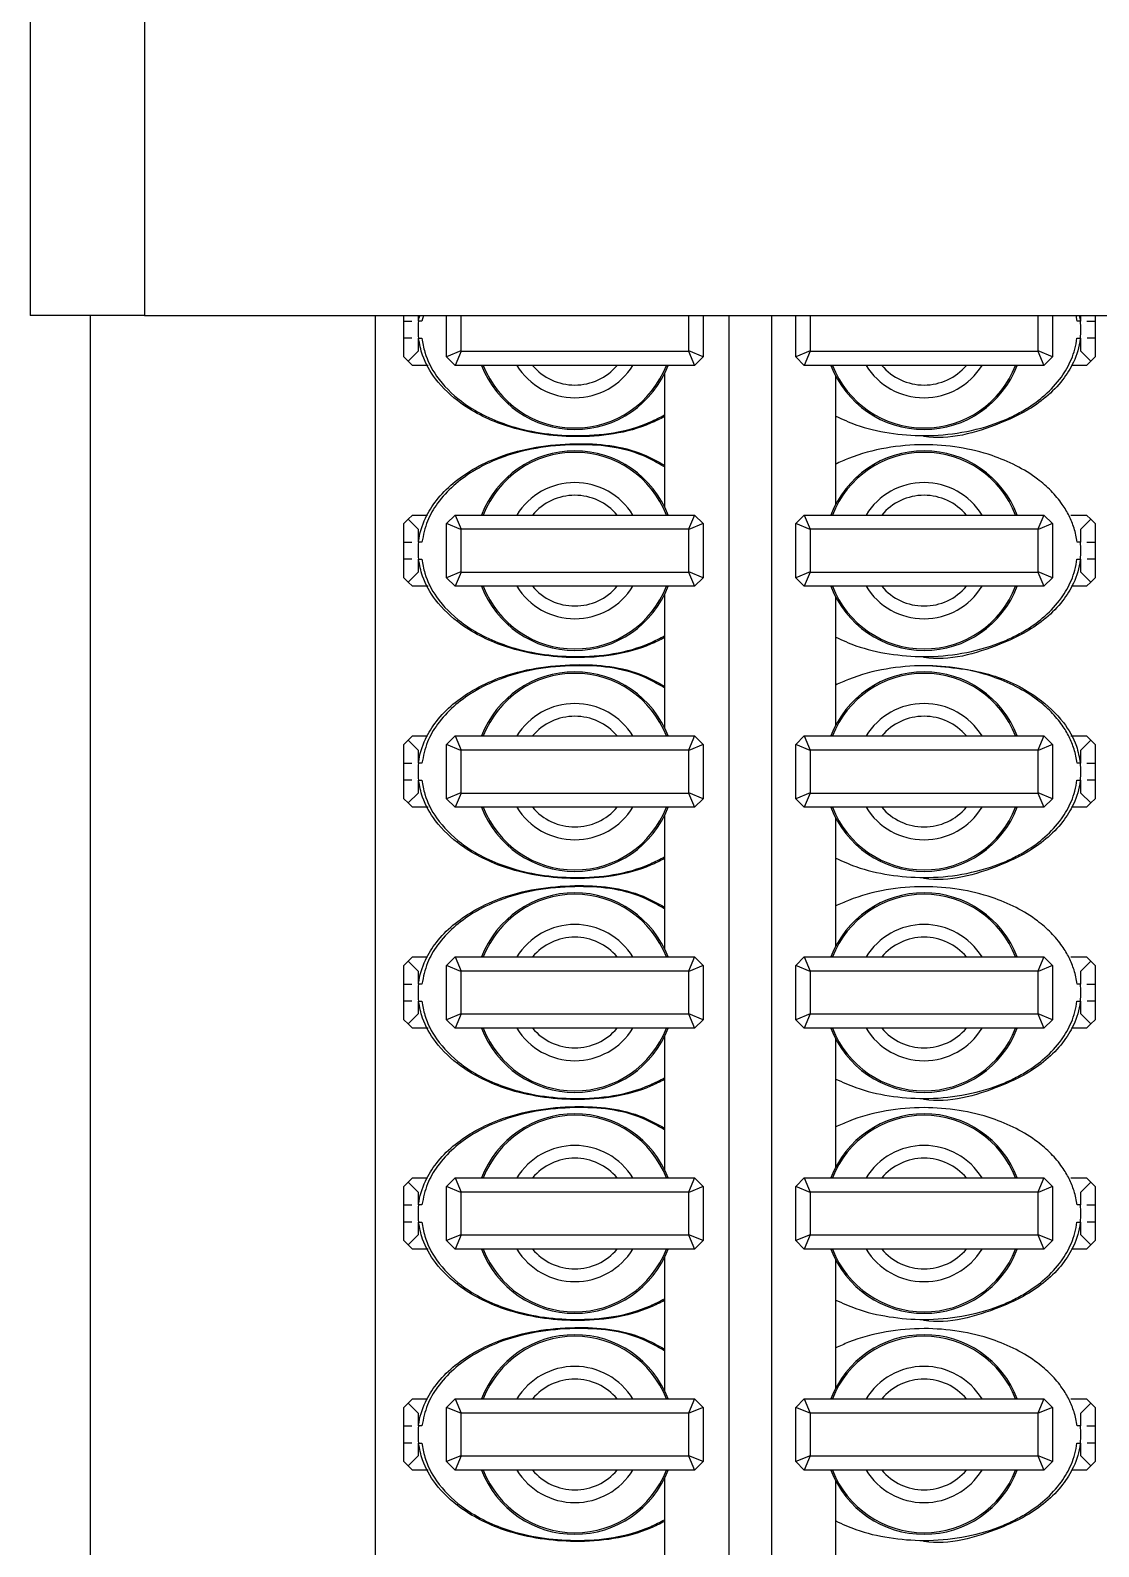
# Model space of a CAD drawing. Header units: millimetres. Extents: x 10 to 584, y 10 to 410.
# Drawn here: x 487.71 to 490.208, y 311.633 to 315.178 of the extents above; entities that cross this region are included whole.
import ezdxf

# ---------------------------------------------------------------- set-up
doc = ezdxf.new("R2010")
doc.units = ezdxf.units.MM

msp = doc.modelspace()

# ---------------------------------------------------------------- linework, layer by layer
at = {"color": 7, "linetype": 'Continuous', "lineweight": 25}
for p, q in [((487.70955, 315.84498), (487.70955, 314.51165)), ((487.97622, 315.84498), (487.97622, 314.51165)), ((487.97622, 314.51165), (487.70955, 314.51165)), ((487.84955, 314.51165), (487.84955, 304.51165)), ((487.97622, 314.51165), (493.24289, 314.51165)), ((488.51622, 314.51165), (488.51622, 304.51165)), ((488.58289, 314.49831), (488.58289, 314.51165)), ((488.62532, 314.49831), (488.6174, 314.49831)), ((488.68289, 314.41498), (488.68289, 314.51165)), ((489.28289, 314.51165), (489.28289, 314.41498)), ((489.34289, 314.51165), (489.34289, 304.51165)), ((489.44289, 314.51165), (489.44289, 304.51165)), ((489.49955, 314.41498), (489.49955, 314.51165)), ((490.09955, 314.51165), (490.09955, 314.41498)), ((490.16505, 314.49831), (490.15721, 314.49831)), ((490.16188, 314.51165), (490.16505, 314.49831)), ((490.19955, 314.51165), (490.19955, 314.49831)), ((488.58289, 314.41498), (488.58289, 314.45831)), ((488.61622, 314.42831), (488.59289, 314.40498)), ((488.61622, 314.45831), (488.61622, 314.42831)), ((488.6174, 314.45831), (488.62523, 314.45831)), ((488.71622, 314.42879), (488.68289, 314.41498)), ((488.71669, 314.42831), (488.70289, 314.39498)), ((488.71622, 314.42879), (488.71669, 314.42831)), ((488.71669, 314.42831), (489.24908, 314.42831)), ((489.24908, 314.42831), (489.24955, 314.42879)), ((489.24908, 314.42831), (489.26289, 314.39498)), ((489.28289, 314.41498), (489.24955, 314.42879)), ((489.53289, 314.42879), (489.49955, 314.41498)), ((489.53336, 314.42831), (489.51955, 314.39498)), ((489.53289, 314.42879), (489.53336, 314.42831)), ((489.53336, 314.42831), (490.06575, 314.42831)), ((490.06575, 314.42831), (490.06622, 314.42879)), ((490.06575, 314.42831), (490.07955, 314.39498)), ((490.09955, 314.41498), (490.06622, 314.42879)), ((490.15712, 314.45831), (490.16505, 314.45831)), ((490.16622, 314.42831), (490.16622, 314.45831)), ((490.18955, 314.40498), (490.16622, 314.42831)), ((490.19955, 314.45831), (490.19955, 314.41498)), ((488.59289, 314.40498), (488.58289, 314.41498)), ((488.60289, 314.39498), (488.59289, 314.40498)), ((488.63986, 314.39498), (488.60289, 314.39498)), ((488.70289, 314.39498), (488.68289, 314.41498)), ((489.26289, 314.39498), (488.70289, 314.39498)), ((489.28289, 314.41498), (489.26289, 314.39498)), ((489.51955, 314.39498), (489.49955, 314.41498)), ((490.07955, 314.39498), (489.51955, 314.39498)), ((490.09955, 314.41498), (490.07955, 314.39498)), ((490.17955, 314.39498), (490.14433, 314.39498)), ((490.18955, 314.40498), (490.17955, 314.39498)), ((490.19955, 314.41498), (490.18955, 314.40498)), ((489.19289, 314.37661), (489.19289, 314.06335)), ((489.59289, 314.06997), (489.59289, 314.36999)), ((488.58289, 314.02498), (488.59289, 314.03498)), ((488.59289, 314.03498), (488.60289, 314.04498)), ((488.59289, 314.03498), (488.61622, 314.01165)), ((488.60289, 314.04498), (488.63811, 314.04498)), ((488.68289, 314.02498), (488.70289, 314.04498)), ((488.70289, 314.04498), (488.71669, 314.01165)), ((488.70289, 314.04498), (489.26289, 314.04498)), ((489.26289, 314.04498), (489.24908, 314.01165)), ((489.26289, 314.04498), (489.28289, 314.02498)), ((489.49955, 314.02498), (489.51955, 314.04498)), ((489.51955, 314.04498), (489.53336, 314.01165)), ((489.51955, 314.04498), (490.07955, 314.04498)), ((490.07955, 314.04498), (490.06575, 314.01165)), ((490.07955, 314.04498), (490.09955, 314.02498)), ((490.14259, 314.04498), (490.17955, 314.04498)), ((490.16622, 314.01165), (490.18955, 314.03498)), ((490.17955, 314.04498), (490.18955, 314.03498)), ((490.18955, 314.03498), (490.19955, 314.02498)), ((488.58289, 313.98165), (488.58289, 314.02498)), ((488.61622, 314.01165), (488.61622, 313.98165)), ((488.71622, 314.01117), (488.68289, 314.02498)), ((488.68289, 313.89831), (488.68289, 314.02498)), ((488.71669, 314.01165), (488.71622, 314.01117)), ((488.71622, 314.01117), (488.71622, 313.91212)), ((489.24908, 314.01165), (488.71669, 314.01165)), ((489.24955, 314.01117), (489.24908, 314.01165)), ((489.28289, 314.02498), (489.24955, 314.01117)), ((489.24955, 313.91212), (489.24955, 314.01117)), ((489.28289, 314.02498), (489.28289, 313.89831)), ((489.53289, 314.01117), (489.49955, 314.02498)), ((489.49955, 313.89831), (489.49955, 314.02498)), ((489.53336, 314.01165), (489.53289, 314.01117)), ((489.53289, 314.01117), (489.53289, 313.91212)), ((490.06575, 314.01165), (489.53336, 314.01165)), ((490.06622, 314.01117), (490.06575, 314.01165)), ((490.09955, 314.02498), (490.06622, 314.01117)), ((490.06622, 313.91212), (490.06622, 314.01117)), ((490.09955, 314.02498), (490.09955, 313.89831)), ((490.16622, 313.98165), (490.16622, 314.01165)), ((490.19955, 314.02498), (490.19955, 313.98165)), ((488.62532, 313.98165), (488.6174, 313.98165)), ((490.16505, 313.98165), (490.15721, 313.98165)), ((488.58289, 313.89831), (488.58289, 313.94165)), ((488.61622, 313.94165), (488.61622, 313.91165)), ((488.6174, 313.94165), (488.62523, 313.94165)), ((490.15712, 313.94165), (490.16505, 313.94165)), ((490.16622, 313.91165), (490.16622, 313.94165)), ((490.19955, 313.94165), (490.19955, 313.89831)), ((488.59289, 313.88831), (488.58289, 313.89831)), ((488.61622, 313.91165), (488.59289, 313.88831)), ((488.71622, 313.91212), (488.68289, 313.89831)), ((488.70289, 313.87831), (488.68289, 313.89831)), ((488.71669, 313.91165), (488.70289, 313.87831)), ((488.71622, 313.91212), (488.71669, 313.91165)), ((488.71669, 313.91165), (489.24908, 313.91165)), ((489.24908, 313.91165), (489.24955, 313.91212)), ((489.24908, 313.91165), (489.26289, 313.87831)), ((489.28289, 313.89831), (489.24955, 313.91212)), ((489.28289, 313.89831), (489.26289, 313.87831)), ((489.53289, 313.91212), (489.49955, 313.89831)), ((489.51955, 313.87831), (489.49955, 313.89831)), ((489.53336, 313.91165), (489.51955, 313.87831)), ((489.53289, 313.91212), (489.53336, 313.91165)), ((489.53336, 313.91165), (490.06575, 313.91165)), ((490.06575, 313.91165), (490.06622, 313.91212)), ((490.06575, 313.91165), (490.07955, 313.87831)), ((490.09955, 313.89831), (490.06622, 313.91212)), ((490.09955, 313.89831), (490.07955, 313.87831)), ((490.18955, 313.88831), (490.16622, 313.91165)), ((490.19955, 313.89831), (490.18955, 313.88831)), ((488.60289, 313.87831), (488.59289, 313.88831)), ((488.63986, 313.87831), (488.60289, 313.87831)), ((489.26289, 313.87831), (488.70289, 313.87831)), ((489.19289, 313.85994), (489.19289, 313.54669)), ((490.07955, 313.87831), (489.51955, 313.87831)), ((490.17955, 313.87831), (490.14433, 313.87831)), ((490.18955, 313.88831), (490.17955, 313.87831)), ((489.59289, 313.5533), (489.59289, 313.85333)), ((488.58289, 313.50831), (488.59289, 313.51831)), ((488.58289, 313.46498), (488.58289, 313.50831)), ((488.59289, 313.51831), (488.60289, 313.52831)), ((488.59289, 313.51831), (488.61622, 313.49498)), ((488.60289, 313.52831), (488.63811, 313.52831)), ((488.68289, 313.50831), (488.70289, 313.52831)), ((488.71622, 313.49451), (488.68289, 313.50831)), ((488.68289, 313.38165), (488.68289, 313.50831)), ((488.70289, 313.52831), (488.71669, 313.49498)), ((488.70289, 313.52831), (489.26289, 313.52831)), ((489.26289, 313.52831), (489.24908, 313.49498)), ((489.28289, 313.50831), (489.24955, 313.49451)), ((489.26289, 313.52831), (489.28289, 313.50831)), ((489.28289, 313.50831), (489.28289, 313.38165)), ((489.49955, 313.50831), (489.51955, 313.52831)), ((489.49955, 313.38165), (489.49955, 313.50831)), ((489.53289, 313.49451), (489.49955, 313.50831)), ((489.51955, 313.52831), (490.07955, 313.52831)), ((489.51955, 313.52831), (489.53336, 313.49498)), ((490.07955, 313.52831), (490.06575, 313.49498)), ((490.09955, 313.50831), (490.06622, 313.49451)), ((490.07955, 313.52831), (490.09955, 313.50831)), ((490.09955, 313.50831), (490.09955, 313.38165)), ((490.14259, 313.52831), (490.17955, 313.52831)), ((490.16622, 313.49498), (490.18955, 313.51831)), ((490.17955, 313.52831), (490.18955, 313.51831)), ((490.18955, 313.51831), (490.19955, 313.50831)), ((490.19955, 313.50831), (490.19955, 313.46498)), ((488.61622, 313.49498), (488.61622, 313.46498)), ((488.71669, 313.49498), (488.71622, 313.49451)), ((488.71622, 313.49451), (488.71622, 313.39545)), ((489.24908, 313.49498), (488.71669, 313.49498)), ((489.24955, 313.49451), (489.24908, 313.49498)), ((489.24955, 313.39545), (489.24955, 313.49451)), ((489.53336, 313.49498), (489.53289, 313.49451)), ((489.53289, 313.49451), (489.53289, 313.39545)), ((490.06575, 313.49498), (489.53336, 313.49498)), ((490.06622, 313.49451), (490.06575, 313.49498)), ((490.06622, 313.39545), (490.06622, 313.49451)), ((490.16622, 313.46498), (490.16622, 313.49498)), ((488.62532, 313.46498), (488.6174, 313.46498)), ((490.16505, 313.46498), (490.15721, 313.46498)), ((488.58289, 313.38165), (488.58289, 313.42498)), ((488.61622, 313.42498), (488.61622, 313.39498)), ((488.6174, 313.42498), (488.62523, 313.42498)), ((490.15712, 313.42498), (490.16505, 313.42498)), ((490.16622, 313.39498), (490.16622, 313.42498)), ((490.19955, 313.42498), (490.19955, 313.38165)), ((488.59289, 313.37165), (488.58289, 313.38165)), ((488.61622, 313.39498), (488.59289, 313.37165)), ((488.60289, 313.36165), (488.59289, 313.37165)), ((488.63986, 313.36165), (488.60289, 313.36165)), ((488.71622, 313.39545), (488.68289, 313.38165)), ((488.70289, 313.36165), (488.68289, 313.38165)), ((488.71669, 313.39498), (488.70289, 313.36165)), ((489.26289, 313.36165), (488.70289, 313.36165)), ((488.71622, 313.39545), (488.71669, 313.39498)), ((488.71669, 313.39498), (489.24908, 313.39498)), ((489.24908, 313.39498), (489.24955, 313.39545)), ((489.24908, 313.39498), (489.26289, 313.36165)), ((489.28289, 313.38165), (489.24955, 313.39545)), ((489.28289, 313.38165), (489.26289, 313.36165)), ((489.53289, 313.39545), (489.49955, 313.38165)), ((489.51955, 313.36165), (489.49955, 313.38165)), ((489.53336, 313.39498), (489.51955, 313.36165)), ((490.07955, 313.36165), (489.51955, 313.36165)), ((489.53289, 313.39545), (489.53336, 313.39498)), ((489.53336, 313.39498), (490.06575, 313.39498)), ((490.06575, 313.39498), (490.06622, 313.39545)), ((490.06575, 313.39498), (490.07955, 313.36165)), ((490.09955, 313.38165), (490.06622, 313.39545)), ((490.09955, 313.38165), (490.07955, 313.36165)), ((490.17955, 313.36165), (490.14433, 313.36165)), ((490.18955, 313.37165), (490.16622, 313.39498)), ((490.18955, 313.37165), (490.17955, 313.36165)), ((490.19955, 313.38165), (490.18955, 313.37165)), ((489.19289, 313.34327), (489.19289, 313.03002)), ((489.59289, 313.03663), (489.59289, 313.33666)), ((488.59289, 313.00165), (488.60289, 313.01165)), ((488.60289, 313.01165), (488.63811, 313.01165)), ((488.68289, 312.99165), (488.70289, 313.01165)), ((488.70289, 313.01165), (488.71669, 312.97831)), ((488.70289, 313.01165), (489.26289, 313.01165)), ((489.26289, 313.01165), (489.24908, 312.97831)), ((489.26289, 313.01165), (489.28289, 312.99165)), ((489.49955, 312.99165), (489.51955, 313.01165)), ((489.51955, 313.01165), (489.53336, 312.97831)), ((489.51955, 313.01165), (490.07955, 313.01165)), ((490.07955, 313.01165), (490.06575, 312.97831)), ((490.07955, 313.01165), (490.09955, 312.99165)), ((490.14259, 313.01165), (490.17955, 313.01165)), ((490.17955, 313.01165), (490.18955, 313.00165)), ((488.58289, 312.99165), (488.59289, 313.00165)), ((488.58289, 312.94831), (488.58289, 312.99165)), ((488.59289, 313.00165), (488.61622, 312.97831)), ((488.61622, 312.97831), (488.61622, 312.94831)), ((488.68289, 312.86498), (488.68289, 312.99165)), ((488.71622, 312.97784), (488.68289, 312.99165)), ((488.71669, 312.97831), (488.71622, 312.97784)), ((488.71622, 312.97784), (488.71622, 312.87879)), ((489.24908, 312.97831), (488.71669, 312.97831)), ((489.24955, 312.97784), (489.24908, 312.97831)), ((489.28289, 312.99165), (489.24955, 312.97784)), ((489.24955, 312.87879), (489.24955, 312.97784)), ((489.28289, 312.99165), (489.28289, 312.86498)), ((489.53289, 312.97784), (489.49955, 312.99165)), ((489.49955, 312.86498), (489.49955, 312.99165)), ((489.53336, 312.97831), (489.53289, 312.97784)), ((489.53289, 312.97784), (489.53289, 312.87879)), ((490.06575, 312.97831), (489.53336, 312.97831)), ((490.06622, 312.97784), (490.06575, 312.97831)), ((490.09955, 312.99165), (490.06622, 312.97784)), ((490.06622, 312.87879), (490.06622, 312.97784)), ((490.09955, 312.99165), (490.09955, 312.86498)), ((490.16622, 312.97831), (490.18955, 313.00165)), ((490.16622, 312.94831), (490.16622, 312.97831)), ((490.18955, 313.00165), (490.19955, 312.99165)), ((490.19955, 312.99165), (490.19955, 312.94831)), ((488.62532, 312.94831), (488.6174, 312.94831)), ((490.16505, 312.94831), (490.15721, 312.94831)), ((488.58289, 312.86498), (488.58289, 312.90831)), ((488.61622, 312.90831), (488.61622, 312.87831)), ((488.6174, 312.90831), (488.62523, 312.90831)), ((490.15712, 312.90831), (490.16505, 312.90831)), ((490.16622, 312.87831), (490.16622, 312.90831)), ((490.19955, 312.90831), (490.19955, 312.86498)), ((488.59289, 312.85498), (488.58289, 312.86498)), ((488.61622, 312.87831), (488.59289, 312.85498)), ((488.71622, 312.87879), (488.68289, 312.86498)), ((488.70289, 312.84498), (488.68289, 312.86498)), ((488.71669, 312.87831), (488.70289, 312.84498)), ((488.71622, 312.87879), (488.71669, 312.87831)), ((488.71669, 312.87831), (489.24908, 312.87831)), ((489.24908, 312.87831), (489.24955, 312.87879)), ((489.24908, 312.87831), (489.26289, 312.84498)), ((489.28289, 312.86498), (489.24955, 312.87879)), ((489.28289, 312.86498), (489.26289, 312.84498)), ((489.53289, 312.87879), (489.49955, 312.86498)), ((489.51955, 312.84498), (489.49955, 312.86498)), ((489.53336, 312.87831), (489.51955, 312.84498)), ((489.53289, 312.87879), (489.53336, 312.87831)), ((489.53336, 312.87831), (490.06575, 312.87831)), ((490.06575, 312.87831), (490.06622, 312.87879)), ((490.06575, 312.87831), (490.07955, 312.84498)), ((490.09955, 312.86498), (490.06622, 312.87879)), ((490.09955, 312.86498), (490.07955, 312.84498)), ((490.18955, 312.85498), (490.16622, 312.87831)), ((490.19955, 312.86498), (490.18955, 312.85498)), ((488.60289, 312.84498), (488.59289, 312.85498)), ((488.63986, 312.84498), (488.60289, 312.84498)), ((489.26289, 312.84498), (488.70289, 312.84498)), ((490.07955, 312.84498), (489.51955, 312.84498)), ((490.17955, 312.84498), (490.14433, 312.84498)), ((490.18955, 312.85498), (490.17955, 312.84498)), ((489.19289, 312.82661), (489.19289, 312.51335)), ((489.59289, 312.51997), (489.59289, 312.81999)), ((488.58289, 312.47498), (488.59289, 312.48498)), ((488.58289, 312.43165), (488.58289, 312.47498)), ((488.59289, 312.48498), (488.60289, 312.49498)), ((488.59289, 312.48498), (488.61622, 312.46165)), ((488.60289, 312.49498), (488.63811, 312.49498)), ((488.68289, 312.47498), (488.70289, 312.49498)), ((488.68289, 312.34831), (488.68289, 312.47498)), ((488.71622, 312.46117), (488.68289, 312.47498)), ((488.70289, 312.49498), (489.26289, 312.49498)), ((488.70289, 312.49498), (488.71669, 312.46165)), ((489.26289, 312.49498), (489.24908, 312.46165)), ((489.28289, 312.47498), (489.24955, 312.46117)), ((489.26289, 312.49498), (489.28289, 312.47498)), ((489.28289, 312.47498), (489.28289, 312.34831)), ((489.49955, 312.47498), (489.51955, 312.49498)), ((489.49955, 312.34831), (489.49955, 312.47498)), ((489.53289, 312.46117), (489.49955, 312.47498)), ((489.51955, 312.49498), (490.07955, 312.49498)), ((489.51955, 312.49498), (489.53336, 312.46165)), ((490.07955, 312.49498), (490.06575, 312.46165)), ((490.09955, 312.47498), (490.06622, 312.46117)), ((490.07955, 312.49498), (490.09955, 312.47498)), ((490.09955, 312.47498), (490.09955, 312.34831)), ((490.14259, 312.49498), (490.17955, 312.49498)), ((490.16622, 312.46165), (490.18955, 312.48498)), ((490.17955, 312.49498), (490.18955, 312.48498)), ((490.18955, 312.48498), (490.19955, 312.47498)), ((490.19955, 312.47498), (490.19955, 312.43165)), ((488.61622, 312.46165), (488.61622, 312.43165)), ((488.71669, 312.46165), (488.71622, 312.46117)), ((488.71622, 312.46117), (488.71622, 312.36212)), ((489.24908, 312.46165), (488.71669, 312.46165)), ((489.24955, 312.46117), (489.24908, 312.46165)), ((489.24955, 312.36212), (489.24955, 312.46117)), ((489.53336, 312.46165), (489.53289, 312.46117)), ((489.53289, 312.46117), (489.53289, 312.36212)), ((490.06575, 312.46165), (489.53336, 312.46165)), ((490.06622, 312.46117), (490.06575, 312.46165)), ((490.06622, 312.36212), (490.06622, 312.46117)), ((490.16622, 312.43165), (490.16622, 312.46165)), ((488.62532, 312.43165), (488.6174, 312.43165)), ((490.16505, 312.43165), (490.15721, 312.43165)), ((488.58289, 312.34831), (488.58289, 312.39165)), ((488.61622, 312.39165), (488.61622, 312.36165)), ((488.6174, 312.39165), (488.62523, 312.39165)), ((490.15712, 312.39165), (490.16505, 312.39165)), ((490.16622, 312.36165), (490.16622, 312.39165)), ((490.19955, 312.39165), (490.19955, 312.34831)), ((488.59289, 312.33831), (488.58289, 312.34831)), ((488.61622, 312.36165), (488.59289, 312.33831)), ((488.60289, 312.32831), (488.59289, 312.33831)), ((488.71622, 312.36212), (488.68289, 312.34831)), ((488.70289, 312.32831), (488.68289, 312.34831)), ((488.71669, 312.36165), (488.70289, 312.32831)), ((488.71622, 312.36212), (488.71669, 312.36165)), ((488.71669, 312.36165), (489.24908, 312.36165)), ((489.24908, 312.36165), (489.24955, 312.36212)), ((489.24908, 312.36165), (489.26289, 312.32831)), ((489.28289, 312.34831), (489.24955, 312.36212)), ((489.28289, 312.34831), (489.26289, 312.32831)), ((489.53289, 312.36212), (489.49955, 312.34831)), ((489.51955, 312.32831), (489.49955, 312.34831)), ((489.53336, 312.36165), (489.51955, 312.32831)), ((489.53289, 312.36212), (489.53336, 312.36165)), ((489.53336, 312.36165), (490.06575, 312.36165)), ((490.06575, 312.36165), (490.06622, 312.36212)), ((490.06575, 312.36165), (490.07955, 312.32831)), ((490.09955, 312.34831), (490.06622, 312.36212)), ((490.09955, 312.34831), (490.07955, 312.32831)), ((490.18955, 312.33831), (490.16622, 312.36165)), ((490.18955, 312.33831), (490.17955, 312.32831)), ((490.19955, 312.34831), (490.18955, 312.33831)), ((488.63986, 312.32831), (488.60289, 312.32831)), ((489.26289, 312.32831), (488.70289, 312.32831)), ((489.19289, 312.30994), (489.19289, 311.99669)), ((490.07955, 312.32831), (489.51955, 312.32831)), ((489.59289, 312.0033), (489.59289, 312.30333)), ((490.17955, 312.32831), (490.14433, 312.32831)), ((488.59289, 311.96831), (488.60289, 311.97831)), ((488.60289, 311.97831), (488.63811, 311.97831)), ((488.68289, 311.95831), (488.70289, 311.97831)), ((488.70289, 311.97831), (488.71669, 311.94498)), ((488.70289, 311.97831), (489.26289, 311.97831)), ((489.26289, 311.97831), (489.24908, 311.94498)), ((489.26289, 311.97831), (489.28289, 311.95831)), ((489.49955, 311.95831), (489.51955, 311.97831)), ((489.51955, 311.97831), (490.07955, 311.97831)), ((489.51955, 311.97831), (489.53336, 311.94498)), ((490.07955, 311.97831), (490.06575, 311.94498)), ((490.07955, 311.97831), (490.09955, 311.95831)), ((490.14259, 311.97831), (490.17955, 311.97831)), ((490.17955, 311.97831), (490.18955, 311.96831)), ((488.58289, 311.95831), (488.59289, 311.96831)), ((488.58289, 311.91498), (488.58289, 311.95831)), ((488.59289, 311.96831), (488.61622, 311.94498)), ((488.61622, 311.94498), (488.61622, 311.91498)), ((488.68289, 311.83165), (488.68289, 311.95831)), ((488.71622, 311.94451), (488.68289, 311.95831)), ((488.71669, 311.94498), (488.71622, 311.94451)), ((488.71622, 311.94451), (488.71622, 311.84545)), ((489.24908, 311.94498), (488.71669, 311.94498)), ((489.24955, 311.94451), (489.24908, 311.94498)), ((489.28289, 311.95831), (489.24955, 311.94451)), ((489.24955, 311.84545), (489.24955, 311.94451)), ((489.28289, 311.95831), (489.28289, 311.83165)), ((489.49955, 311.83165), (489.49955, 311.95831)), ((489.53289, 311.94451), (489.49955, 311.95831)), ((489.53336, 311.94498), (489.53289, 311.94451)), ((489.53289, 311.94451), (489.53289, 311.84545)), ((490.06575, 311.94498), (489.53336, 311.94498)), ((490.06622, 311.94451), (490.06575, 311.94498)), ((490.09955, 311.95831), (490.06622, 311.94451)), ((490.06622, 311.84545), (490.06622, 311.94451)), ((490.09955, 311.95831), (490.09955, 311.83165)), ((490.16622, 311.94498), (490.18955, 311.96831)), ((490.16622, 311.91498), (490.16622, 311.94498)), ((490.18955, 311.96831), (490.19955, 311.95831)), ((490.19955, 311.95831), (490.19955, 311.91498)), ((488.62532, 311.91498), (488.6174, 311.91498)), ((490.16505, 311.91498), (490.15721, 311.91498)), ((488.58289, 311.83165), (488.58289, 311.87498)), ((488.61622, 311.87498), (488.61622, 311.84498)), ((488.6174, 311.87498), (488.62523, 311.87498)), ((490.15712, 311.87498), (490.16505, 311.87498)), ((490.16622, 311.84498), (490.16622, 311.87498)), ((490.19955, 311.87498), (490.19955, 311.83165)), ((488.61622, 311.84498), (488.59289, 311.82165)), ((488.71622, 311.84545), (488.68289, 311.83165)), ((488.71669, 311.84498), (488.70289, 311.81165)), ((488.71622, 311.84545), (488.71669, 311.84498)), ((488.71669, 311.84498), (489.24908, 311.84498)), ((489.24908, 311.84498), (489.24955, 311.84545)), ((489.24908, 311.84498), (489.26289, 311.81165)), ((489.28289, 311.83165), (489.24955, 311.84545)), ((489.53289, 311.84545), (489.49955, 311.83165)), ((489.53336, 311.84498), (489.51955, 311.81165)), ((489.53289, 311.84545), (489.53336, 311.84498)), ((489.53336, 311.84498), (490.06575, 311.84498)), ((490.06575, 311.84498), (490.06622, 311.84545)), ((490.06575, 311.84498), (490.07955, 311.81165)), ((490.09955, 311.83165), (490.06622, 311.84545)), ((490.18955, 311.82165), (490.16622, 311.84498)), ((488.59289, 311.82165), (488.58289, 311.83165)), ((488.60289, 311.81165), (488.59289, 311.82165)), ((488.63986, 311.81165), (488.60289, 311.81165)), ((488.70289, 311.81165), (488.68289, 311.83165)), ((489.26289, 311.81165), (488.70289, 311.81165)), ((489.28289, 311.83165), (489.26289, 311.81165)), ((489.51955, 311.81165), (489.49955, 311.83165)), ((490.07955, 311.81165), (489.51955, 311.81165)), ((490.09955, 311.83165), (490.07955, 311.81165)), ((490.17955, 311.81165), (490.14433, 311.81165)), ((490.18955, 311.82165), (490.17955, 311.81165)), ((490.19955, 311.83165), (490.18955, 311.82165)), ((489.19289, 311.79327), (489.19289, 311.48002)), ((489.59289, 311.48663), (489.59289, 311.78666))]:
    msp.add_line(p, q, dxfattribs=at)
at = {"color": 59, "linetype": 'Continuous', "lineweight": 25}
for p, q in [((488.61622, 314.51165), (488.61622, 314.49831)), ((488.62887, 314.51165), (488.62532, 314.49831)), ((488.71622, 314.51165), (488.71622, 314.42879)), ((489.24955, 314.42879), (489.24955, 314.51165)), ((489.53289, 314.51165), (489.53289, 314.42879)), ((490.06622, 314.42879), (490.06622, 314.51165)), ((490.15721, 314.49831), (490.15504, 314.51165)), ((490.16622, 314.49831), (490.16622, 314.51165))]:
    msp.add_line(p, q, dxfattribs=at)
at = {"color": 7, "linetype": 'Continuous', "lineweight": 25}
for centre, start, end in [((488.98289, 314.47831), 200.92483, 339.07517), ((489.79955, 314.47831), 200.92483, 339.07517), ((488.98289, 313.96165), 20.92483, 159.07517), ((489.79955, 313.96165), 20.92483, 159.07517), ((488.98289, 313.96165), 200.92483, 339.07517), ((489.79955, 313.96165), 200.92483, 339.07517), ((488.98289, 313.44498), 20.92483, 159.07517), ((489.79955, 313.44498), 20.92483, 159.07517), ((488.98289, 313.44498), 200.92483, 339.07517), ((489.79955, 313.44498), 200.92483, 339.07517), ((488.98289, 312.92831), 20.92483, 159.07517), ((489.79955, 312.92831), 20.92483, 159.07517), ((488.98289, 312.92831), 200.92483, 339.07517), ((489.79955, 312.92831), 200.92483, 339.07517), ((488.98289, 312.41165), 20.92483, 159.07517), ((489.79955, 312.41165), 20.92483, 159.07517), ((488.98289, 312.41165), 200.92483, 339.07517), ((489.79955, 312.41165), 200.92483, 339.07517), ((488.98289, 311.89498), 20.92483, 159.07517), ((489.79955, 311.89498), 20.92483, 159.07517), ((488.98289, 311.89498), 200.92483, 339.07517), ((489.79955, 311.89498), 200.92483, 339.07517)]:
    msp.add_arc(centre, 0.23333, start, end, dxfattribs=at)
at = {"color": 59, "linetype": 'Continuous', "lineweight": 25}
for centre, radius, start, end in [((488.98289, 314.47831), 0.22981, 201.26068, 338.73932), ((488.98289, 314.47831), 0.15921, 211.5611, 328.4389), ((488.98289, 314.47831), 0.1294, 220.09101, 319.90899), ((489.79955, 314.47831), 0.22981, 201.26068, 338.73932), ((489.79955, 314.47831), 0.15921, 211.5611, 328.4389), ((489.79955, 314.47831), 0.1294, 220.09101, 319.90899), ((488.98289, 313.96165), 0.22981, 21.26068, 158.73932), ((489.79955, 313.96165), 0.22981, 21.26068, 158.73932), ((488.98289, 313.96165), 0.15921, 31.5611, 148.4389), ((489.79955, 313.96165), 0.15921, 31.5611, 148.4389), ((488.98289, 313.96165), 0.1294, 40.09101, 139.90899), ((489.79955, 313.96165), 0.1294, 40.09101, 139.90899), ((488.98289, 313.96165), 0.22981, 201.26068, 338.73932), ((488.98289, 313.96165), 0.15921, 211.5611, 328.4389), ((488.98289, 313.96165), 0.1294, 220.09101, 319.90899), ((489.79955, 313.96165), 0.22981, 201.26068, 338.73932), ((489.79955, 313.96165), 0.15921, 211.5611, 328.4389), ((489.79955, 313.96165), 0.1294, 220.09101, 319.90899), ((488.98289, 313.44498), 0.22981, 21.26068, 158.73932), ((489.79955, 313.44498), 0.22981, 21.26068, 158.73932), ((488.98289, 313.44498), 0.15921, 31.5611, 148.4389), ((488.98289, 313.44498), 0.1294, 40.09101, 139.90899), ((489.79955, 313.44498), 0.15921, 31.5611, 148.4389), ((489.79955, 313.44498), 0.1294, 40.09101, 139.90899), ((488.98289, 313.44498), 0.22981, 201.26068, 338.73932), ((488.98289, 313.44498), 0.15921, 211.5611, 328.4389), ((488.98289, 313.44498), 0.1294, 220.09101, 319.90899), ((489.79955, 313.44498), 0.22981, 201.26068, 338.73932), ((489.79955, 313.44498), 0.15921, 211.5611, 328.4389), ((489.79955, 313.44498), 0.1294, 220.09101, 319.90899), ((488.98289, 312.92831), 0.22981, 21.26068, 158.73932), ((489.79955, 312.92831), 0.22981, 21.26068, 158.73932), ((488.98289, 312.92831), 0.15921, 31.5611, 148.4389), ((489.79955, 312.92831), 0.15921, 31.5611, 148.4389), ((488.98289, 312.92831), 0.1294, 40.09101, 139.90899), ((489.79955, 312.92831), 0.1294, 40.09101, 139.90899), ((488.98289, 312.92831), 0.22981, 201.26068, 338.73932), ((488.98289, 312.92831), 0.15921, 211.5611, 328.4389), ((488.98289, 312.92831), 0.1294, 220.09101, 319.90899), ((489.79955, 312.92831), 0.22981, 201.26068, 338.73932), ((489.79955, 312.92831), 0.15921, 211.5611, 328.4389), ((489.79955, 312.92831), 0.1294, 220.09101, 319.90899), ((488.98289, 312.41165), 0.22981, 21.26068, 158.73932), ((489.79955, 312.41165), 0.22981, 21.26068, 158.73932), ((488.98289, 312.41165), 0.15921, 31.5611, 148.4389), ((489.79955, 312.41165), 0.15921, 31.5611, 148.4389), ((488.98289, 312.41165), 0.1294, 40.09101, 139.90899), ((489.79955, 312.41165), 0.1294, 40.09101, 139.90899), ((488.98289, 312.41165), 0.22981, 201.26068, 338.73932), ((488.98289, 312.41165), 0.15921, 211.5611, 328.4389), ((488.98289, 312.41165), 0.1294, 220.09101, 319.90899), ((489.79955, 312.41165), 0.22981, 201.26068, 338.73932), ((489.79955, 312.41165), 0.15921, 211.5611, 328.4389), ((489.79955, 312.41165), 0.1294, 220.09101, 319.90899), ((488.98289, 311.89498), 0.22981, 21.26068, 158.73932), ((489.79955, 311.89498), 0.22981, 21.26068, 158.73932), ((488.98289, 311.89498), 0.15921, 31.5611, 148.4389), ((489.79955, 311.89498), 0.15921, 31.5611, 148.4389), ((488.98289, 311.89498), 0.1294, 40.09101, 139.90899), ((489.79955, 311.89498), 0.1294, 40.09101, 139.90899), ((488.98289, 311.89498), 0.22981, 201.26068, 338.73932), ((488.98289, 311.89498), 0.15921, 211.5611, 328.4389), ((488.98289, 311.89498), 0.1294, 220.09101, 319.90899), ((489.79955, 311.89498), 0.22981, 201.26068, 338.73932), ((489.79955, 311.89498), 0.15921, 211.5611, 328.4389), ((489.79955, 311.89498), 0.1294, 220.09101, 319.90899)]:
    msp.add_arc(centre, radius, start, end, dxfattribs=at)
at = {"color": 7, "linetype": 'Continuous', "lineweight": 25}
for centre, start_param, end_param in [((488.98289, 314.47831), 6.2030997, 6.3632709), ((489.79955, 314.47831), 3.0615071, 3.2216782), ((488.98289, 313.96165), 6.2030997, 6.3632709), ((489.79955, 313.96165), 3.0615071, 3.2216782), ((488.98289, 313.44498), 6.2030997, 6.3632709), ((489.79955, 313.44498), 3.0615071, 3.2216782), ((488.98289, 312.92831), 6.2030997, 6.3632709), ((489.79955, 312.92831), 3.0615071, 3.2216782), ((488.98289, 312.41165), 6.2030997, 6.3632709), ((489.79955, 312.41165), 3.0615071, 3.2216782), ((488.98289, 311.89498), 6.2030997, 6.3632709), ((489.79955, 311.89498), 3.0615071, 3.2216782)]:
    msp.add_ellipse(centre, major_axis=(-0.36667, 0), ratio=0.6818182, start_param=start_param, end_param=end_param, dxfattribs=at)
for points in [[(488.58289, 314.45831), (488.58289, 314.46498), (488.58289, 314.47831), (488.58289, 314.49165), (488.58289, 314.49831)], [(490.19955, 314.49831), (490.19955, 314.49165), (490.19955, 314.47831), (490.19955, 314.46498), (490.19955, 314.45831)], [(488.58289, 313.94165), (488.58289, 313.94831), (488.58289, 313.96165), (488.58289, 313.97498), (488.58289, 313.98165)], [(490.19955, 313.98165), (490.19955, 313.97498), (490.19955, 313.96165), (490.19955, 313.94831), (490.19955, 313.94165)], [(488.58289, 313.42498), (488.58289, 313.43165), (488.58289, 313.44498), (488.58289, 313.45831), (488.58289, 313.46498)], [(490.19955, 313.46498), (490.19955, 313.45831), (490.19955, 313.44498), (490.19955, 313.43165), (490.19955, 313.42498)], [(488.58289, 312.90831), (488.58289, 312.91498), (488.58289, 312.92831), (488.58289, 312.94165), (488.58289, 312.94831)], [(490.19955, 312.94831), (490.19955, 312.94165), (490.19955, 312.92831), (490.19955, 312.91498), (490.19955, 312.90831)], [(488.58289, 312.39165), (488.58289, 312.39831), (488.58289, 312.41165), (488.58289, 312.42498), (488.58289, 312.43165)], [(490.19955, 312.43165), (490.19955, 312.42498), (490.19955, 312.41165), (490.19955, 312.39831), (490.19955, 312.39165)], [(488.58289, 311.87498), (488.58289, 311.88165), (488.58289, 311.89498), (488.58289, 311.90831), (488.58289, 311.91498)], [(490.19955, 311.91498), (490.19955, 311.90831), (490.19955, 311.89498), (490.19955, 311.88165), (490.19955, 311.87498)]]:
    msp.add_open_spline(points, degree=3, dxfattribs=at)
for points, knots in [([(488.58289, 314.49831), (488.58377, 314.49831), (488.58509, 314.49831), (488.59743, 314.49831), (488.60151, 314.49831)], [0, 0, 0, 0, 0.6701369, 1, 1, 1, 1]), ([(488.6174, 314.49831), (488.61746, 314.49888), (488.61798, 314.50346), (488.6196, 314.50782), (488.62102, 314.51165)], [0, 0, 0, 0, 0.1225327, 1, 1, 1, 1]), ([(490.18053, 314.49831), (490.18359, 314.49831), (490.19521, 314.49831), (490.19906, 314.49831), (490.19948, 314.49831), (490.19955, 314.49831)], [0, 0, 0, 0, 0.2301759, 0.8737531, 1, 1, 1, 1]), ([(488.60191, 314.45831), (488.59885, 314.45831), (488.58723, 314.45831), (488.58338, 314.45831), (488.58296, 314.45831), (488.58289, 314.45831)], [0, 0, 0, 0, 0.2301759, 0.8737531, 1, 1, 1, 1]), ([(489.19289, 314.27499), (489.18198, 314.26957), (489.11736, 314.23749), (488.98831, 314.22042), (488.8349, 314.24201), (488.72364, 314.29515), (488.65846, 314.35608), (488.62643, 314.41086), (488.61994, 314.44495), (488.6174, 314.45831)], [0, 0, 0, 0, 0.0534456, 0.3165258, 0.5527989, 0.7274236, 0.8482118, 0.9405282, 1, 1, 1, 1]), ([(489.59289, 314.27611), (489.60855, 314.26903), (489.64847, 314.25097), (489.71833, 314.23511), (489.80178, 314.22838), (489.88934, 314.23589), (489.95884, 314.25466), (490.00785, 314.27602), (490.04407, 314.29578), (490.0838, 314.32456), (490.11487, 314.35802), (490.13384, 314.3874), (490.1446, 314.40926), (490.15301, 314.43296), (490.15574, 314.44981), (490.15712, 314.45831)], [0, 0, 0, 0, 0.0764951, 0.1950303, 0.3168727, 0.4485931, 0.5847217, 0.635502, 0.686672, 0.7684193, 0.8532189, 0.8884218, 0.9240682, 0.9616665, 1, 1, 1, 1]), ([(490.16505, 314.45831), (490.16498, 314.45775), (490.16265, 314.43849), (490.15212, 314.40373), (490.11348, 314.34223), (490.05244, 314.29239), (489.94375, 314.2436), (489.85834, 314.21907), (489.79878, 314.22843), (489.7984, 314.22849)], [0, 0, 0, 0, 0.0036246, 0.124433, 0.228231, 0.4668902, 0.6134083, 0.9975691, 1, 1, 1, 1]), ([(490.19955, 314.45831), (490.19867, 314.45831), (490.19736, 314.45831), (490.18501, 314.45831), (490.18093, 314.45831)], [0, 0, 0, 0, 0.6701369, 1, 1, 1, 1]), ([(488.6174, 313.98165), (488.61746, 313.98221), (488.61979, 314.00147), (488.63032, 314.03622), (488.66897, 314.0978), (488.72993, 314.14709), (488.83897, 314.19806), (488.97602, 314.21866), (489.11224, 314.20535), (489.1763, 314.17058), (489.19289, 314.16158)], [0, 0, 0, 0, 0.0024772, 0.0850434, 0.1559838, 0.3190948, 0.4192322, 0.6817859, 0.9175862, 1, 1, 1, 1]), ([(490.15721, 313.98165), (490.15642, 313.98717), (490.15484, 313.99825), (490.14931, 314.01898), (490.13944, 314.0435), (490.12172, 314.07308), (490.09703, 314.1024), (490.06112, 314.13351), (490.01494, 314.16193), (489.95333, 314.18759), (489.88088, 314.20507), (489.79728, 314.21155), (489.70985, 314.20395), (489.64055, 314.18582), (489.60282, 314.16863), (489.59289, 314.1641)], [0, 0, 0, 0, 0.0248128, 0.0498491, 0.0954171, 0.1421198, 0.2029812, 0.2654635, 0.3532116, 0.4433749, 0.5618615, 0.683654, 0.8153204, 0.9513932, 1, 1, 1, 1]), ([(488.58289, 313.98165), (488.58377, 313.98165), (488.58509, 313.98165), (488.59743, 313.98165), (488.60151, 313.98165)], [0, 0, 0, 0, 0.6701369, 1, 1, 1, 1]), ([(490.18053, 313.98165), (490.18359, 313.98165), (490.19521, 313.98165), (490.19906, 313.98165), (490.19948, 313.98165), (490.19955, 313.98165)], [0, 0, 0, 0, 0.2301759, 0.8737531, 1, 1, 1, 1]), ([(488.60191, 313.94165), (488.59885, 313.94165), (488.58723, 313.94165), (488.58338, 313.94165), (488.58296, 313.94165), (488.58289, 313.94165)], [0, 0, 0, 0, 0.2301759, 0.8737531, 1, 1, 1, 1]), ([(489.19289, 313.75832), (489.18198, 313.75291), (489.11736, 313.72082), (488.98831, 313.70376), (488.8349, 313.72535), (488.72364, 313.77849), (488.65846, 313.83941), (488.62643, 313.89419), (488.61994, 313.92829), (488.6174, 313.94165)], [0, 0, 0, 0, 0.0534456, 0.3165258, 0.5527989, 0.7274236, 0.8482118, 0.9405282, 1, 1, 1, 1]), ([(489.59289, 313.75944), (489.60855, 313.75236), (489.64847, 313.7343), (489.71833, 313.71844), (489.80178, 313.71171), (489.88934, 313.71922), (489.95884, 313.73799), (490.00785, 313.75935), (490.04407, 313.77911), (490.0838, 313.80789), (490.11487, 313.84135), (490.13384, 313.87073), (490.1446, 313.89259), (490.15301, 313.9163), (490.15574, 313.93314), (490.15712, 313.94165)], [0, 0, 0, 0, 0.0764951, 0.1950303, 0.3168727, 0.4485931, 0.5847217, 0.635502, 0.686672, 0.7684193, 0.8532189, 0.8884218, 0.9240682, 0.9616665, 1, 1, 1, 1]), ([(490.16505, 313.94165), (490.16498, 313.94109), (490.16265, 313.92182), (490.15212, 313.88706), (490.11348, 313.82556), (490.05244, 313.77572), (489.94375, 313.72693), (489.85834, 313.70241), (489.79878, 313.71176), (489.7984, 313.71182)], [0, 0, 0, 0, 0.0036246, 0.124433, 0.228231, 0.4668902, 0.6134083, 0.9975691, 1, 1, 1, 1]), ([(490.19955, 313.94165), (490.19867, 313.94165), (490.19736, 313.94165), (490.18501, 313.94165), (490.18093, 313.94165)], [0, 0, 0, 0, 0.6701369, 1, 1, 1, 1]), ([(488.6174, 313.46498), (488.61746, 313.46554), (488.61979, 313.48481), (488.63032, 313.51955), (488.66897, 313.58113), (488.72993, 313.63043), (488.83897, 313.68139), (488.97602, 313.70199), (489.11224, 313.68868), (489.1763, 313.65392), (489.19289, 313.64491)], [0, 0, 0, 0, 0.0024772, 0.0850434, 0.1559838, 0.3190948, 0.4192322, 0.6817859, 0.9175862, 1, 1, 1, 1]), ([(490.15721, 313.46498), (490.15642, 313.4705), (490.15484, 313.48158), (490.14931, 313.50231), (490.13944, 313.52683), (490.12172, 313.55641), (490.09703, 313.58573), (490.06112, 313.61684), (490.01494, 313.64527), (489.95333, 313.67092), (489.88088, 313.6884), (489.79728, 313.69488), (489.70985, 313.68729), (489.64055, 313.66915), (489.60282, 313.65196), (489.59289, 313.64744)], [0, 0, 0, 0, 0.0248128, 0.0498491, 0.0954171, 0.1421198, 0.2029812, 0.2654635, 0.3532116, 0.4433749, 0.5618615, 0.683654, 0.8153204, 0.9513932, 1, 1, 1, 1]), ([(489.80995, 313.69336), (489.86048, 313.68906), (489.95094, 313.68136), (490.05877, 313.62788), (490.12399, 313.56726), (490.15601, 313.51243), (490.1625, 313.47834), (490.16505, 313.46498)], [0, 0, 0, 0, 0.3306451, 0.5920171, 0.7728088, 0.9109848, 1, 1, 1, 1]), ([(488.58289, 313.46498), (488.58377, 313.46498), (488.58509, 313.46498), (488.59743, 313.46498), (488.60151, 313.46498)], [0, 0, 0, 0, 0.6701369, 1, 1, 1, 1]), ([(490.18053, 313.46498), (490.18359, 313.46498), (490.19521, 313.46498), (490.19906, 313.46498), (490.19948, 313.46498), (490.19955, 313.46498)], [0, 0, 0, 0, 0.2301759, 0.8737531, 1, 1, 1, 1]), ([(488.60191, 313.42498), (488.59885, 313.42498), (488.58723, 313.42498), (488.58338, 313.42498), (488.58296, 313.42498), (488.58289, 313.42498)], [0, 0, 0, 0, 0.2301759, 0.8737531, 1, 1, 1, 1]), ([(489.19289, 313.24166), (489.18198, 313.23624), (489.11736, 313.20415), (488.98831, 313.18709), (488.8349, 313.20868), (488.72364, 313.26182), (488.65846, 313.32275), (488.62643, 313.37752), (488.61994, 313.41162), (488.6174, 313.42498)], [0, 0, 0, 0, 0.0534456, 0.3165258, 0.5527989, 0.7274236, 0.8482118, 0.9405282, 1, 1, 1, 1]), ([(489.59289, 313.24277), (489.60855, 313.23569), (489.64847, 313.21764), (489.71833, 313.20177), (489.80178, 313.19505), (489.88934, 313.20255), (489.95884, 313.22133), (490.00785, 313.24269), (490.04407, 313.26245), (490.0838, 313.29122), (490.11487, 313.32468), (490.13384, 313.35407), (490.1446, 313.37593), (490.15301, 313.39963), (490.15574, 313.41648), (490.15712, 313.42498)], [0, 0, 0, 0, 0.0764951, 0.1950303, 0.3168727, 0.4485931, 0.5847217, 0.635502, 0.686672, 0.7684193, 0.8532189, 0.8884218, 0.9240682, 0.9616665, 1, 1, 1, 1]), ([(490.16505, 313.42498), (490.16498, 313.42442), (490.16265, 313.40515), (490.15212, 313.37039), (490.11348, 313.30889), (490.05244, 313.25905), (489.94375, 313.21026), (489.85834, 313.18574), (489.79878, 313.1951), (489.7984, 313.19516)], [0, 0, 0, 0, 0.00362458, 0.12443297, 0.22823096, 0.46689022, 0.61340829, 0.99756915, 1, 1, 1, 1]), ([(490.19955, 313.42498), (490.19867, 313.42498), (490.19736, 313.42498), (490.18501, 313.42498), (490.18093, 313.42498)], [0, 0, 0, 0, 0.6701369, 1, 1, 1, 1]), ([(488.6174, 312.94831), (488.61746, 312.94888), (488.61979, 312.96814), (488.63032, 313.00289), (488.66897, 313.06446), (488.72993, 313.11376), (488.83897, 313.16473), (488.97602, 313.18532), (489.11224, 313.17201), (489.1763, 313.13725), (489.19289, 313.12825)], [0, 0, 0, 0, 0.0024772, 0.0850434, 0.1559838, 0.3190948, 0.4192322, 0.6817859, 0.9175862, 1, 1, 1, 1]), ([(490.15721, 312.94831), (490.15642, 312.95383), (490.15484, 312.96492), (490.14931, 312.98565), (490.13944, 313.01017), (490.12172, 313.03974), (490.09703, 313.06907), (490.06112, 313.10017), (490.01494, 313.1286), (489.95333, 313.15425), (489.88088, 313.17173), (489.79728, 313.17822), (489.70985, 313.17062), (489.64055, 313.15248), (489.60282, 313.13529), (489.59289, 313.13077)], [0, 0, 0, 0, 0.0248128, 0.0498491, 0.0954171, 0.1421198, 0.2029812, 0.2654635, 0.3532116, 0.4433749, 0.5618615, 0.683654, 0.8153204, 0.9513932, 1, 1, 1, 1]), ([(488.58289, 312.94831), (488.58377, 312.94831), (488.58509, 312.94831), (488.59743, 312.94831), (488.60151, 312.94831)], [0, 0, 0, 0, 0.6701369, 1, 1, 1, 1]), ([(490.18053, 312.94831), (490.18359, 312.94831), (490.19521, 312.94831), (490.19906, 312.94831), (490.19948, 312.94831), (490.19955, 312.94831)], [0, 0, 0, 0, 0.2301759, 0.8737531, 1, 1, 1, 1]), ([(488.60191, 312.90831), (488.59885, 312.90831), (488.58723, 312.90831), (488.58338, 312.90831), (488.58296, 312.90831), (488.58289, 312.90831)], [0, 0, 0, 0, 0.2301759, 0.8737531, 1, 1, 1, 1]), ([(489.19289, 312.72499), (489.18198, 312.71957), (489.11736, 312.68749), (488.98831, 312.67042), (488.8349, 312.69201), (488.72364, 312.74515), (488.65846, 312.80608), (488.62643, 312.86086), (488.61994, 312.89495), (488.6174, 312.90831)], [0, 0, 0, 0, 0.0534456, 0.3165258, 0.5527989, 0.7274236, 0.8482118, 0.9405282, 1, 1, 1, 1]), ([(489.59289, 312.72611), (489.60855, 312.71903), (489.64847, 312.70097), (489.71833, 312.68511), (489.80178, 312.67838), (489.88934, 312.68589), (489.95884, 312.70466), (490.00785, 312.72602), (490.04407, 312.74578), (490.0838, 312.77456), (490.11487, 312.80802), (490.13384, 312.8374), (490.1446, 312.85926), (490.15301, 312.88296), (490.15574, 312.89981), (490.15712, 312.90831)], [0, 0, 0, 0, 0.0764951, 0.1950303, 0.3168727, 0.4485931, 0.5847217, 0.635502, 0.686672, 0.7684193, 0.8532189, 0.8884218, 0.9240682, 0.9616665, 1, 1, 1, 1]), ([(490.16505, 312.90831), (490.16498, 312.90775), (490.16265, 312.88849), (490.15212, 312.85373), (490.11348, 312.79223), (490.05244, 312.74239), (489.94375, 312.6936), (489.85834, 312.66907), (489.79878, 312.67843), (489.7984, 312.67849)], [0, 0, 0, 0, 0.0036246, 0.124433, 0.228231, 0.4668902, 0.6134083, 0.9975691, 1, 1, 1, 1]), ([(490.19955, 312.90831), (490.19867, 312.90831), (490.19736, 312.90831), (490.18501, 312.90831), (490.18093, 312.90831)], [0, 0, 0, 0, 0.6701369, 1, 1, 1, 1]), ([(488.6174, 312.43165), (488.61746, 312.43221), (488.61979, 312.45147), (488.63032, 312.48622), (488.66897, 312.5478), (488.72993, 312.59709), (488.83897, 312.64806), (488.97602, 312.66866), (489.11224, 312.65535), (489.1763, 312.62058), (489.19289, 312.61158)], [0, 0, 0, 0, 0.0024772, 0.0850434, 0.1559838, 0.3190948, 0.4192322, 0.6817859, 0.9175862, 1, 1, 1, 1]), ([(490.15721, 312.43165), (490.15642, 312.43717), (490.15484, 312.44825), (490.14931, 312.46898), (490.13944, 312.4935), (490.12172, 312.52308), (490.09703, 312.5524), (490.06112, 312.58351), (490.01494, 312.61193), (489.95333, 312.63759), (489.88088, 312.65507), (489.79728, 312.66155), (489.70985, 312.65395), (489.64055, 312.63582), (489.60282, 312.61863), (489.59289, 312.6141)], [0, 0, 0, 0, 0.0248128, 0.0498491, 0.0954171, 0.1421198, 0.2029812, 0.2654635, 0.3532116, 0.4433749, 0.5618615, 0.683654, 0.8153204, 0.9513932, 1, 1, 1, 1]), ([(488.58289, 312.43165), (488.58377, 312.43165), (488.58509, 312.43165), (488.59743, 312.43165), (488.60151, 312.43165)], [0, 0, 0, 0, 0.6701369, 1, 1, 1, 1]), ([(490.18053, 312.43165), (490.18359, 312.43165), (490.19521, 312.43165), (490.19906, 312.43165), (490.19948, 312.43165), (490.19955, 312.43165)], [0, 0, 0, 0, 0.2301759, 0.8737531, 1, 1, 1, 1]), ([(488.60191, 312.39165), (488.59885, 312.39165), (488.58723, 312.39165), (488.58338, 312.39165), (488.58296, 312.39165), (488.58289, 312.39165)], [0, 0, 0, 0, 0.2301759, 0.8737531, 1, 1, 1, 1]), ([(489.19289, 312.20832), (489.18198, 312.20291), (489.11736, 312.17082), (488.98831, 312.15376), (488.8349, 312.17535), (488.72364, 312.22849), (488.65846, 312.28941), (488.62643, 312.34419), (488.61994, 312.37829), (488.6174, 312.39165)], [0, 0, 0, 0, 0.0534456, 0.3165258, 0.5527989, 0.7274236, 0.8482118, 0.9405282, 1, 1, 1, 1]), ([(489.59289, 312.20944), (489.60855, 312.20236), (489.64847, 312.1843), (489.71833, 312.16844), (489.80178, 312.16171), (489.88934, 312.16922), (489.95884, 312.18799), (490.00785, 312.20935), (490.04407, 312.22911), (490.0838, 312.25789), (490.11487, 312.29135), (490.13384, 312.32073), (490.1446, 312.34259), (490.15301, 312.3663), (490.15574, 312.38314), (490.15712, 312.39165)], [0, 0, 0, 0, 0.0764951, 0.1950303, 0.3168727, 0.4485931, 0.5847217, 0.635502, 0.686672, 0.7684193, 0.8532189, 0.8884218, 0.9240682, 0.9616665, 1, 1, 1, 1]), ([(490.16505, 312.39165), (490.16498, 312.39109), (490.16265, 312.37182), (490.15212, 312.33706), (490.11348, 312.27556), (490.05244, 312.22572), (489.94375, 312.17693), (489.85834, 312.15241), (489.79878, 312.16176), (489.7984, 312.16182)], [0, 0, 0, 0, 0.0036246, 0.124433, 0.228231, 0.4668902, 0.6134083, 0.9975691, 1, 1, 1, 1]), ([(490.19955, 312.39165), (490.19867, 312.39165), (490.19736, 312.39165), (490.18501, 312.39165), (490.18093, 312.39165)], [0, 0, 0, 0, 0.6701369, 1, 1, 1, 1]), ([(488.6174, 311.91498), (488.61746, 311.91554), (488.61979, 311.93481), (488.63032, 311.96955), (488.66897, 312.03113), (488.72993, 312.08043), (488.83897, 312.13139), (488.97602, 312.15199), (489.11224, 312.13868), (489.1763, 312.10392), (489.19289, 312.09491)], [0, 0, 0, 0, 0.0024772, 0.0850434, 0.1559838, 0.3190948, 0.4192322, 0.6817859, 0.9175862, 1, 1, 1, 1]), ([(490.15721, 311.91498), (490.15642, 311.9205), (490.15484, 311.93158), (490.14931, 311.95231), (490.13944, 311.97683), (490.12172, 312.00641), (490.09703, 312.03573), (490.06112, 312.06684), (490.01494, 312.09527), (489.95333, 312.12092), (489.88088, 312.1384), (489.79728, 312.14488), (489.70985, 312.13729), (489.64055, 312.11915), (489.60282, 312.10196), (489.59289, 312.09744)], [0, 0, 0, 0, 0.0248128, 0.0498491, 0.0954171, 0.1421198, 0.2029812, 0.2654635, 0.3532116, 0.4433749, 0.5618615, 0.683654, 0.8153204, 0.9513932, 1, 1, 1, 1]), ([(488.58289, 311.91498), (488.58377, 311.91498), (488.58509, 311.91498), (488.59743, 311.91498), (488.60151, 311.91498)], [0, 0, 0, 0, 0.6701369, 1, 1, 1, 1]), ([(490.18053, 311.91498), (490.18359, 311.91498), (490.19521, 311.91498), (490.19906, 311.91498), (490.19948, 311.91498), (490.19955, 311.91498)], [0, 0, 0, 0, 0.2301759, 0.8737531, 1, 1, 1, 1]), ([(488.60191, 311.87498), (488.59885, 311.87498), (488.58723, 311.87498), (488.58338, 311.87498), (488.58296, 311.87498), (488.58289, 311.87498)], [0, 0, 0, 0, 0.2301759, 0.8737531, 1, 1, 1, 1]), ([(489.19289, 311.69166), (489.18198, 311.68624), (489.11736, 311.65415), (488.98831, 311.63709), (488.8349, 311.65868), (488.72364, 311.71182), (488.65846, 311.77275), (488.62643, 311.82752), (488.61994, 311.86162), (488.6174, 311.87498)], [0, 0, 0, 0, 0.0534456, 0.3165258, 0.5527989, 0.7274236, 0.8482118, 0.9405282, 1, 1, 1, 1]), ([(489.59289, 311.69277), (489.60855, 311.68569), (489.64847, 311.66764), (489.71833, 311.65177), (489.80178, 311.64505), (489.88934, 311.65255), (489.95884, 311.67133), (490.00785, 311.69269), (490.04407, 311.71245), (490.0838, 311.74122), (490.11487, 311.77468), (490.13384, 311.80407), (490.1446, 311.82593), (490.15301, 311.84963), (490.15574, 311.86648), (490.15712, 311.87498)], [0, 0, 0, 0, 0.0764951, 0.1950303, 0.3168727, 0.4485931, 0.5847217, 0.635502, 0.686672, 0.7684193, 0.8532189, 0.8884218, 0.9240682, 0.9616665, 1, 1, 1, 1]), ([(490.16505, 311.87498), (490.16498, 311.87442), (490.16265, 311.85515), (490.15212, 311.82039), (490.11348, 311.75889), (490.05244, 311.70905), (489.94375, 311.66026), (489.85834, 311.63574), (489.79878, 311.6451), (489.7984, 311.64516)], [0, 0, 0, 0, 0.00362458, 0.12443297, 0.22823096, 0.46689022, 0.61340829, 0.99756915, 1, 1, 1, 1]), ([(490.19955, 311.87498), (490.19867, 311.87498), (490.19736, 311.87498), (490.18501, 311.87498), (490.18093, 311.87498)], [0, 0, 0, 0, 0.6701369, 1, 1, 1, 1])]:
    msp.add_open_spline(points, degree=3, knots=knots, dxfattribs=at)
at = {"color": 59, "linetype": 'Continuous', "lineweight": 25}
for points, knots in [([(488.62523, 314.45831), (488.62715, 314.44727), (488.63261, 314.41583), (488.66081, 314.36205), (488.72418, 314.29927), (488.83499, 314.24464), (488.98832, 314.22268), (489.11765, 314.24026), (489.18188, 314.27343), (489.19289, 314.27912)], [0, 0, 0, 0, 0.0496279, 0.1413185, 0.2638707, 0.4406278, 0.6793156, 0.9450425, 1, 1, 1, 1]), ([(489.19289, 314.15759), (489.17622, 314.16699), (489.11253, 314.20288), (488.9759, 314.21637), (488.83902, 314.19519), (488.73063, 314.14273), (488.67161, 314.0919), (488.63548, 314.0308), (488.62878, 313.9984), (488.62532, 313.98165)], [0, 0, 0, 0, 0.0844896, 0.3228074, 0.5881223, 0.689434, 0.8542939, 0.9246556, 1, 1, 1, 1]), ([(488.62523, 313.94165), (488.62715, 313.93061), (488.63261, 313.89916), (488.66081, 313.84539), (488.72418, 313.7826), (488.83499, 313.72797), (488.98832, 313.70602), (489.11765, 313.7236), (489.18188, 313.75677), (489.19289, 313.76245)], [0, 0, 0, 0, 0.0496279, 0.1413185, 0.2638707, 0.4406278, 0.6793156, 0.9450425, 1, 1, 1, 1]), ([(489.19289, 313.64092), (489.17622, 313.65032), (489.11253, 313.68621), (488.9759, 313.69971), (488.83902, 313.67852), (488.73063, 313.62606), (488.67161, 313.57523), (488.63548, 313.51413), (488.62878, 313.48173), (488.62532, 313.46498)], [0, 0, 0, 0, 0.0844896, 0.3228074, 0.5881223, 0.689434, 0.8542939, 0.9246556, 1, 1, 1, 1]), ([(488.62523, 313.42498), (488.62715, 313.41394), (488.63261, 313.3825), (488.66081, 313.32872), (488.72418, 313.26593), (488.83499, 313.2113), (488.98832, 313.18935), (489.11765, 313.20693), (489.18188, 313.2401), (489.19289, 313.24578)], [0, 0, 0, 0, 0.0496279, 0.1413185, 0.2638707, 0.4406278, 0.6793156, 0.9450425, 1, 1, 1, 1]), ([(489.19289, 313.12426), (489.17622, 313.13365), (489.11253, 313.16955), (488.9759, 313.18304), (488.83902, 313.16185), (488.73063, 313.1094), (488.67161, 313.05856), (488.63548, 312.99746), (488.62878, 312.96507), (488.62532, 312.94831)], [0, 0, 0, 0, 0.0844896, 0.3228074, 0.5881223, 0.689434, 0.8542939, 0.9246556, 1, 1, 1, 1]), ([(488.62523, 312.90831), (488.62715, 312.89727), (488.63261, 312.86583), (488.66081, 312.81205), (488.72418, 312.74927), (488.83499, 312.69464), (488.98832, 312.67268), (489.11765, 312.69026), (489.18188, 312.72343), (489.19289, 312.72912)], [0, 0, 0, 0, 0.0496279, 0.1413185, 0.2638707, 0.4406278, 0.6793156, 0.9450425, 1, 1, 1, 1]), ([(489.19289, 312.60759), (489.17622, 312.61699), (489.11253, 312.65288), (488.9759, 312.66637), (488.83902, 312.64519), (488.73063, 312.59273), (488.67161, 312.5419), (488.63548, 312.4808), (488.62878, 312.4484), (488.62532, 312.43165)], [0, 0, 0, 0, 0.0844896, 0.3228074, 0.5881223, 0.689434, 0.8542939, 0.9246556, 1, 1, 1, 1]), ([(488.62523, 312.39165), (488.62715, 312.38061), (488.63261, 312.34916), (488.66081, 312.29539), (488.72418, 312.2326), (488.83499, 312.17797), (488.98832, 312.15602), (489.11765, 312.1736), (489.18188, 312.20677), (489.19289, 312.21245)], [0, 0, 0, 0, 0.0496279, 0.1413185, 0.2638707, 0.4406278, 0.6793156, 0.9450425, 1, 1, 1, 1]), ([(489.19289, 312.09092), (489.17622, 312.10032), (489.11253, 312.13621), (488.9759, 312.14971), (488.83902, 312.12852), (488.73063, 312.07606), (488.67161, 312.02523), (488.63548, 311.96413), (488.62878, 311.93173), (488.62532, 311.91498)], [0, 0, 0, 0, 0.0844896, 0.3228074, 0.5881223, 0.689434, 0.8542939, 0.9246556, 1, 1, 1, 1]), ([(488.62523, 311.87498), (488.62715, 311.86394), (488.63261, 311.8325), (488.66081, 311.77872), (488.72418, 311.71593), (488.83499, 311.6613), (488.98832, 311.63935), (489.11765, 311.65693), (489.18188, 311.6901), (489.19289, 311.69578)], [0, 0, 0, 0, 0.0496279, 0.1413185, 0.2638707, 0.4406278, 0.6793156, 0.9450425, 1, 1, 1, 1])]:
    msp.add_open_spline(points, degree=3, knots=knots, dxfattribs=at)

doc.saveas('drawing.dxf')
